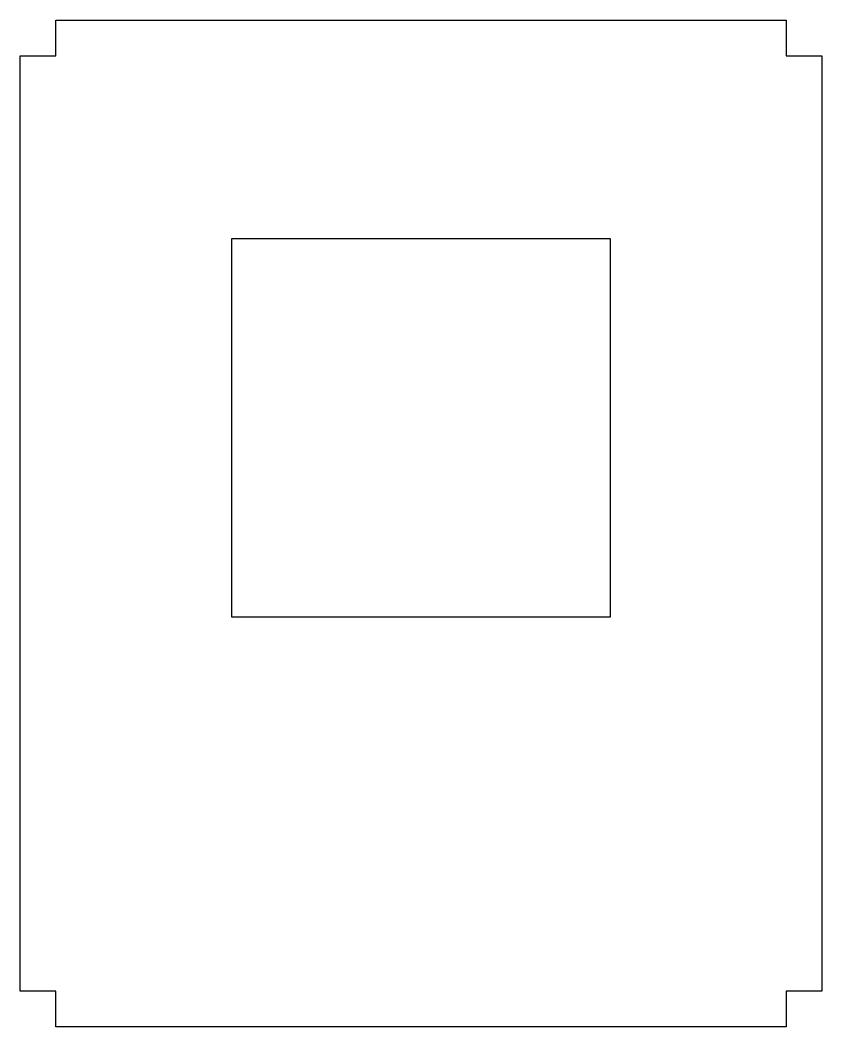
# Model space of a CAD drawing. Header units: millimetres. Extents: x -18 to 18, y -22.6 to 22.6.
import ezdxf

# ---------------------------------------------------------------- set-up
doc = ezdxf.new("R2010")
doc.units = ezdxf.units.MM
doc.layers.get('0').update_dxf_attribs({"linetype": 'CONTINUOUS'})

msp = doc.modelspace()

# ---------------------------------------------------------------- linework, layer by layer
for points in [[(-16.4, 21), (-16.4, 22.6), (16.4, 22.6), (16.4, 21), (18, 21), (18, -21), (16.4, -21), (16.4, -22.6), (-16.4, -22.6), (-16.4, -21), (-18, -21), (-18, 21)], [(-8.5, 12.8), (8.5, 12.8), (8.5, -4.2), (-8.5, -4.2)]]:
    msp.add_lwpolyline(points, close=True)

doc.saveas('drawing.dxf')
